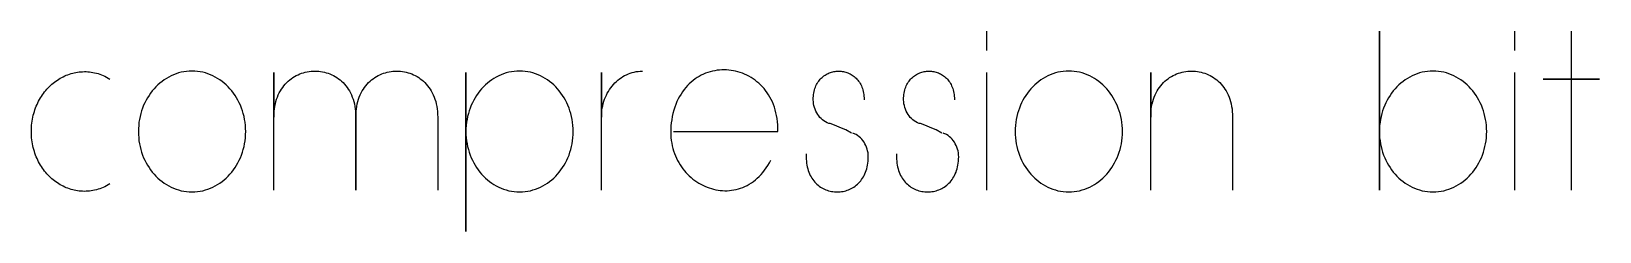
# Model space of a CAD drawing. Extents: x -841 to 4976, y -469 to 2808.
# Drawn here: x -352.8 to -57.1, y 2206.5 to 2244.3 of the extents above; entities that cross this region are included whole.
import ezdxf

# ---------------------------------------------------------------- set-up
doc = ezdxf.new("R2010")
doc.units = 0
doc.layers.add('T5_LOGOLAYER_21', color=18, linetype='CONTINUOUS')

msp = doc.modelspace()

# ---------------------------------------------------------------- linework, layer by layer
at = {"layer": 'T5_LOGOLAYER_21'}
for points in [[(-172.64, 2240.68), (-172.64, 2244.28)], [(-73.09, 2240.68), (-73.09, 2244.28)], [(-62.44, 2214.28), (-62.44, 2235.28), (-67.76, 2235.28), (-57.11, 2235.28), (-62.44, 2235.28), (-62.44, 2244.28)], [(-337.99, 2215.48), (-338.3, 2215.29), (-338.62, 2215.12), (-338.94, 2214.96), (-339.26, 2214.82), (-339.58, 2214.69), (-339.9, 2214.57), (-340.22, 2214.47), (-340.54, 2214.37), (-340.86, 2214.29), (-341.19, 2214.23), (-341.51, 2214.18), (-341.83, 2214.13), (-342.15, 2214.1), (-342.48, 2214.09), (-342.8, 2214.08), (-343.12, 2214.09), (-343.43, 2214.11), (-343.75, 2214.14), (-344.07, 2214.18), (-344.38, 2214.23), (-344.69, 2214.29), (-345, 2214.37), (-345.3, 2214.45), (-345.6, 2214.55), (-345.9, 2214.66), (-346.2, 2214.77), (-346.49, 2214.9), (-346.78, 2215.04), (-347.06, 2215.18), (-347.34, 2215.34), (-347.62, 2215.5), (-347.89, 2215.68), (-348.16, 2215.86), (-348.42, 2216.06), (-348.67, 2216.26), (-348.92, 2216.47), (-349.17, 2216.69), (-349.41, 2216.92), (-349.64, 2217.16), (-349.87, 2217.4), (-350.09, 2217.65), (-350.3, 2217.92), (-350.5, 2218.18), (-350.7, 2218.46), (-350.89, 2218.75), (-351.07, 2219.04), (-351.25, 2219.34), (-351.42, 2219.64), (-351.57, 2219.95), (-351.72, 2220.27), (-351.86, 2220.6), (-352, 2220.93), (-352.12, 2221.27), (-352.23, 2221.62), (-352.33, 2221.97), (-352.43, 2222.33), (-352.51, 2222.69), (-352.58, 2223.06), (-352.65, 2223.43), (-352.7, 2223.81), (-352.74, 2224.19), (-352.77, 2224.58), (-352.78, 2224.98), (-352.79, 2225.38), (-352.78, 2225.78), (-352.77, 2226.17), (-352.74, 2226.56), (-352.7, 2226.94), (-352.65, 2227.32), (-352.58, 2227.7), (-352.51, 2228.07), (-352.43, 2228.43), (-352.33, 2228.79), (-352.23, 2229.14), (-352.12, 2229.48), (-352, 2229.82), (-351.86, 2230.15), (-351.72, 2230.48), (-351.57, 2230.8), (-351.42, 2231.11), (-351.25, 2231.42), (-351.07, 2231.72), (-350.89, 2232.01), (-350.7, 2232.29), (-350.5, 2232.57), (-350.3, 2232.84), (-350.09, 2233.1), (-349.87, 2233.35), (-349.64, 2233.6), (-349.41, 2233.83), (-349.17, 2234.06), (-348.92, 2234.28), (-348.67, 2234.49), (-348.42, 2234.7), (-348.16, 2234.89), (-347.89, 2235.08), (-347.62, 2235.25), (-347.34, 2235.42), (-347.06, 2235.57), (-346.78, 2235.72), (-346.49, 2235.86), (-346.2, 2235.98), (-345.9, 2236.1), (-345.6, 2236.2), (-345.3, 2236.3), (-345, 2236.38), (-344.69, 2236.46), (-344.38, 2236.52), (-344.07, 2236.57), (-343.75, 2236.62), (-343.43, 2236.65), (-343.12, 2236.66), (-342.8, 2236.67), (-342.48, 2236.67), (-342.15, 2236.65), (-341.83, 2236.62), (-341.51, 2236.58), (-341.19, 2236.52), (-340.86, 2236.46), (-340.54, 2236.38), (-340.22, 2236.29), (-339.9, 2236.18), (-339.58, 2236.07), (-339.26, 2235.94), (-338.94, 2235.79), (-338.62, 2235.63), (-338.3, 2235.46), (-337.99, 2235.28)], [(-307.06, 2214.28), (-307.06, 2236.48), (-307.06, 2228.08), (-307.05, 2228.61), (-307.02, 2229.13), (-306.96, 2229.63), (-306.89, 2230.12), (-306.79, 2230.58), (-306.68, 2231.03), (-306.55, 2231.47), (-306.4, 2231.88), (-306.23, 2232.28), (-306.05, 2232.66), (-305.85, 2233.03), (-305.64, 2233.38), (-305.41, 2233.71), (-305.17, 2234.02), (-304.91, 2234.32), (-304.65, 2234.6), (-304.37, 2234.87), (-304.08, 2235.11), (-303.79, 2235.34), (-303.48, 2235.55), (-303.16, 2235.75), (-302.84, 2235.93), (-302.51, 2236.09), (-302.18, 2236.23), (-301.83, 2236.36), (-301.49, 2236.47), (-301.14, 2236.56), (-300.78, 2236.64), (-300.42, 2236.7), (-300.06, 2236.74), (-299.7, 2236.77), (-299.34, 2236.78), (-298.98, 2236.77), (-298.62, 2236.74), (-298.26, 2236.7), (-297.9, 2236.64), (-297.55, 2236.56), (-297.2, 2236.47), (-296.85, 2236.36), (-296.51, 2236.23), (-296.17, 2236.09), (-295.84, 2235.93), (-295.52, 2235.75), (-295.2, 2235.55), (-294.9, 2235.34), (-294.6, 2235.11), (-294.31, 2234.87), (-294.03, 2234.6), (-293.77, 2234.32), (-293.51, 2234.02), (-293.27, 2233.71), (-293.05, 2233.38), (-292.83, 2233.03), (-292.63, 2232.66), (-292.45, 2232.28), (-292.28, 2231.88), (-292.14, 2231.47), (-292, 2231.03), (-291.89, 2230.58), (-291.79, 2230.12), (-291.72, 2229.63), (-291.67, 2229.13), (-291.63, 2228.61), (-291.62, 2228.08), (-291.62, 2214.28), (-291.62, 2228.08), (-291.61, 2228.61), (-291.58, 2229.13), (-291.52, 2229.63), (-291.45, 2230.12), (-291.35, 2230.58), (-291.24, 2231.03), (-291.11, 2231.47), (-290.96, 2231.88), (-290.79, 2232.28), (-290.61, 2232.66), (-290.41, 2233.03), (-290.2, 2233.38), (-289.97, 2233.71), (-289.73, 2234.02), (-289.47, 2234.32), (-289.21, 2234.6), (-288.93, 2234.87), (-288.64, 2235.11), (-288.35, 2235.34), (-288.04, 2235.55), (-287.73, 2235.75), (-287.4, 2235.93), (-287.07, 2236.09), (-286.74, 2236.23), (-286.39, 2236.36), (-286.05, 2236.47), (-285.7, 2236.56), (-285.34, 2236.64), (-284.98, 2236.7), (-284.62, 2236.74), (-284.26, 2236.77), (-283.9, 2236.78), (-283.54, 2236.77), (-283.18, 2236.74), (-282.82, 2236.7), (-282.46, 2236.64), (-282.11, 2236.56), (-281.76, 2236.47), (-281.41, 2236.36), (-281.07, 2236.23), (-280.73, 2236.09), (-280.4, 2235.93), (-280.08, 2235.75), (-279.76, 2235.55), (-279.46, 2235.34), (-279.16, 2235.11), (-278.87, 2234.87), (-278.6, 2234.6), (-278.33, 2234.32), (-278.08, 2234.02), (-277.84, 2233.71), (-277.61, 2233.38), (-277.39, 2233.03), (-277.2, 2232.66), (-277.01, 2232.28), (-276.85, 2231.88), (-276.7, 2231.47), (-276.56, 2231.03), (-276.45, 2230.58), (-276.36, 2230.12), (-276.28, 2229.63), (-276.23, 2229.13), (-276.19, 2228.61), (-276.18, 2228.08), (-276.18, 2214.28)], [(-245.31, 2214.28), (-245.31, 2236.48), (-245.31, 2228.08), (-245.3, 2228.53), (-245.27, 2228.97), (-245.22, 2229.4), (-245.15, 2229.83), (-245.07, 2230.25), (-244.96, 2230.67), (-244.84, 2231.07), (-244.71, 2231.47), (-244.55, 2231.85), (-244.38, 2232.23), (-244.2, 2232.59), (-243.99, 2232.95), (-243.78, 2233.29), (-243.55, 2233.62), (-243.31, 2233.93), (-243.05, 2234.24), (-242.78, 2234.53), (-242.5, 2234.8), (-242.21, 2235.06), (-241.91, 2235.3), (-241.59, 2235.53), (-241.27, 2235.73), (-240.94, 2235.93), (-240.6, 2236.1), (-240.24, 2236.26), (-239.89, 2236.39), (-239.52, 2236.51), (-239.14, 2236.6), (-238.76, 2236.68), (-238.38, 2236.73), (-237.98, 2236.77), (-237.59, 2236.78)], [(-231.73, 2225.38), (-212.03, 2225.38), (-212.03, 2226.01), (-212.06, 2226.63), (-212.11, 2227.23), (-212.18, 2227.81), (-212.28, 2228.38), (-212.4, 2228.93), (-212.54, 2229.46), (-212.7, 2229.97), (-212.88, 2230.47), (-213.08, 2230.95), (-213.3, 2231.41), (-213.54, 2231.86), (-213.8, 2232.29), (-214.07, 2232.7), (-214.35, 2233.09), (-214.65, 2233.46), (-214.97, 2233.82), (-215.3, 2234.16), (-215.64, 2234.48), (-215.99, 2234.78), (-216.35, 2235.06), (-216.73, 2235.32), (-217.11, 2235.57), (-217.5, 2235.79), (-217.91, 2236), (-218.31, 2236.19), (-218.73, 2236.36), (-219.15, 2236.51), (-219.57, 2236.64), (-220.01, 2236.75), (-220.44, 2236.84), (-220.88, 2236.91), (-221.32, 2236.96), (-221.76, 2236.99), (-222.2, 2237.01), (-222.64, 2237), (-223.08, 2236.97), (-223.52, 2236.92), (-223.95, 2236.85), (-224.39, 2236.76), (-224.82, 2236.65), (-225.24, 2236.52), (-225.66, 2236.37), (-226.08, 2236.19), (-226.48, 2236), (-226.88, 2235.78), (-227.28, 2235.55), (-227.66, 2235.29), (-228.03, 2235.01), (-228.4, 2234.71), (-228.75, 2234.39), (-229.09, 2234.04), (-229.41, 2233.68), (-229.73, 2233.29), (-230.03, 2232.88), (-230.31, 2232.45), (-230.58, 2231.99), (-230.83, 2231.52), (-231.07, 2231.02), (-231.28, 2230.49), (-231.48, 2229.95), (-231.66, 2229.38), (-231.82, 2228.79), (-231.96, 2228.18), (-232.07, 2227.58), (-232.15, 2227), (-232.21, 2226.42), (-232.24, 2225.86), (-232.25, 2225.3), (-232.24, 2224.76), (-232.2, 2224.22), (-232.14, 2223.7), (-232.06, 2223.18), (-231.96, 2222.68), (-231.84, 2222.19), (-231.7, 2221.71), (-231.54, 2221.25), (-231.37, 2220.79), (-231.17, 2220.35), (-230.96, 2219.92), (-230.73, 2219.5), (-230.49, 2219.1), (-230.23, 2218.71), (-229.96, 2218.34), (-229.67, 2217.98), (-229.37, 2217.63), (-229.06, 2217.3), (-228.74, 2216.99), (-228.4, 2216.69), (-228.06, 2216.4), (-227.7, 2216.13), (-227.34, 2215.88), (-226.96, 2215.64), (-226.58, 2215.43), (-226.19, 2215.22), (-225.8, 2215.04), (-225.4, 2214.87), (-224.99, 2214.72), (-224.58, 2214.59), (-224.16, 2214.48), (-223.74, 2214.39), (-223.32, 2214.31), (-222.9, 2214.26), (-222.47, 2214.22), (-222.04, 2214.21), (-221.61, 2214.21), (-221.18, 2214.24), (-220.76, 2214.28), (-220.33, 2214.35), (-219.91, 2214.44), (-219.49, 2214.55), (-219.07, 2214.68), (-218.66, 2214.83), (-218.25, 2215.01), (-217.84, 2215.21), (-217.45, 2215.43), (-217.05, 2215.67), (-216.67, 2215.94), (-216.29, 2216.23), (-215.93, 2216.55), (-215.57, 2216.89), (-215.22, 2217.25), (-214.88, 2217.64), (-214.55, 2218.06), (-214.24, 2218.5), (-213.93, 2218.97), (-213.64, 2219.46), (-213.36, 2219.98)], [(-198.19, 2225.08), (-199.26, 2225.68), (-200.05, 2225.98), (-201.39, 2226.58), (-202.18, 2226.88), (-202.45, 2226.88), (-202.77, 2227.01), (-203.07, 2227.18), (-203.35, 2227.36), (-203.62, 2227.57), (-203.88, 2227.8), (-204.12, 2228.05), (-204.34, 2228.32), (-204.54, 2228.61), (-204.72, 2228.91), (-204.88, 2229.23), (-205.02, 2229.56), (-205.14, 2229.91), (-205.24, 2230.26), (-205.31, 2230.62), (-205.36, 2231), (-205.38, 2231.38), (-205.37, 2231.71), (-205.35, 2232.03), (-205.32, 2232.34), (-205.27, 2232.64), (-205.21, 2232.93), (-205.14, 2233.21), (-205.06, 2233.48), (-204.97, 2233.74), (-204.86, 2233.99), (-204.75, 2234.22), (-204.63, 2234.45), (-204.49, 2234.67), (-204.35, 2234.87), (-204.2, 2235.07), (-204.05, 2235.25), (-203.88, 2235.43), (-203.71, 2235.59), (-203.53, 2235.74), (-203.35, 2235.89), (-203.16, 2236.02), (-202.96, 2236.14), (-202.76, 2236.25), (-202.55, 2236.35), (-202.35, 2236.44), (-202.13, 2236.52), (-201.92, 2236.59), (-201.7, 2236.65), (-201.48, 2236.69), (-201.26, 2236.73), (-201.04, 2236.76), (-200.81, 2236.77), (-200.59, 2236.78), (-200.36, 2236.77), (-200.14, 2236.76), (-199.92, 2236.73), (-199.69, 2236.69), (-199.47, 2236.65), (-199.26, 2236.59), (-199.04, 2236.52), (-198.83, 2236.44), (-198.62, 2236.35), (-198.41, 2236.25), (-198.21, 2236.14), (-198.02, 2236.02), (-197.83, 2235.89), (-197.64, 2235.74), (-197.46, 2235.59), (-197.29, 2235.43), (-197.13, 2235.25), (-196.97, 2235.07), (-196.82, 2234.87), (-196.68, 2234.67), (-196.55, 2234.45), (-196.42, 2234.22), (-196.31, 2233.99), (-196.21, 2233.74), (-196.11, 2233.48), (-196.03, 2233.21), (-195.96, 2232.93), (-195.9, 2232.64), (-195.86, 2232.34), (-195.82, 2232.03), (-195.8, 2231.71), (-195.8, 2231.38)], [(-181.16, 2225.08), (-182.22, 2225.68), (-183.02, 2225.98), (-184.35, 2226.58), (-185.15, 2226.88), (-185.41, 2226.88), (-185.73, 2227.01), (-186.03, 2227.18), (-186.32, 2227.36), (-186.59, 2227.57), (-186.84, 2227.8), (-187.08, 2228.05), (-187.3, 2228.32), (-187.5, 2228.61), (-187.69, 2228.91), (-187.85, 2229.23), (-187.99, 2229.56), (-188.11, 2229.91), (-188.2, 2230.26), (-188.27, 2230.62), (-188.32, 2231), (-188.34, 2231.38), (-188.34, 2231.71), (-188.31, 2232.03), (-188.28, 2232.34), (-188.23, 2232.64), (-188.18, 2232.93), (-188.11, 2233.21), (-188.02, 2233.48), (-187.93, 2233.74), (-187.83, 2233.99), (-187.71, 2234.22), (-187.59, 2234.45), (-187.46, 2234.67), (-187.32, 2234.87), (-187.17, 2235.07), (-187.01, 2235.25), (-186.85, 2235.43), (-186.67, 2235.59), (-186.49, 2235.74), (-186.31, 2235.89), (-186.12, 2236.02), (-185.92, 2236.14), (-185.72, 2236.25), (-185.52, 2236.35), (-185.31, 2236.44), (-185.1, 2236.52), (-184.88, 2236.59), (-184.67, 2236.65), (-184.44, 2236.69), (-184.22, 2236.73), (-184, 2236.76), (-183.78, 2236.77), (-183.55, 2236.78), (-183.33, 2236.77), (-183.1, 2236.76), (-182.88, 2236.73), (-182.66, 2236.69), (-182.44, 2236.65), (-182.22, 2236.59), (-182, 2236.52), (-181.79, 2236.44), (-181.58, 2236.35), (-181.38, 2236.25), (-181.18, 2236.14), (-180.98, 2236.02), (-180.79, 2235.89), (-180.61, 2235.74), (-180.43, 2235.59), (-180.26, 2235.43), (-180.09, 2235.25), (-179.93, 2235.07), (-179.79, 2234.87), (-179.64, 2234.67), (-179.51, 2234.45), (-179.39, 2234.22), (-179.28, 2233.99), (-179.17, 2233.74), (-179.08, 2233.48), (-179, 2233.21), (-178.93, 2232.93), (-178.87, 2232.64), (-178.82, 2232.34), (-178.79, 2232.03), (-178.77, 2231.71), (-178.76, 2231.38)], [(-172.64, 2214.28), (-172.64, 2236.48)], [(-141.76, 2214.28), (-141.76, 2236.48), (-141.76, 2228.08), (-141.75, 2228.61), (-141.72, 2229.13), (-141.66, 2229.63), (-141.59, 2230.12), (-141.49, 2230.58), (-141.38, 2231.03), (-141.25, 2231.47), (-141.1, 2231.88), (-140.93, 2232.28), (-140.75, 2232.66), (-140.55, 2233.03), (-140.34, 2233.38), (-140.11, 2233.71), (-139.87, 2234.02), (-139.61, 2234.32), (-139.35, 2234.6), (-139.07, 2234.87), (-138.78, 2235.11), (-138.49, 2235.34), (-138.18, 2235.55), (-137.86, 2235.75), (-137.54, 2235.93), (-137.21, 2236.09), (-136.88, 2236.23), (-136.53, 2236.36), (-136.19, 2236.47), (-135.84, 2236.56), (-135.48, 2236.64), (-135.12, 2236.7), (-134.76, 2236.74), (-134.4, 2236.77), (-134.04, 2236.78), (-133.68, 2236.77), (-133.32, 2236.74), (-132.96, 2236.7), (-132.6, 2236.64), (-132.25, 2236.56), (-131.9, 2236.47), (-131.55, 2236.36), (-131.21, 2236.23), (-130.87, 2236.09), (-130.54, 2235.93), (-130.22, 2235.75), (-129.9, 2235.55), (-129.6, 2235.34), (-129.3, 2235.11), (-129.01, 2234.87), (-128.73, 2234.6), (-128.47, 2234.32), (-128.21, 2234.02), (-127.97, 2233.71), (-127.75, 2233.38), (-127.53, 2233.03), (-127.33, 2232.66), (-127.15, 2232.28), (-126.99, 2231.88), (-126.84, 2231.47), (-126.7, 2231.03), (-126.59, 2230.58), (-126.5, 2230.12), (-126.42, 2229.63), (-126.37, 2229.13), (-126.33, 2228.61), (-126.32, 2228.08), (-126.32, 2214.28)], [(-73.09, 2214.28), (-73.09, 2236.48)], [(-206.71, 2221.18), (-206.71, 2220.58), (-206.7, 2220.17), (-206.68, 2219.78), (-206.63, 2219.4), (-206.58, 2219.03), (-206.51, 2218.68), (-206.42, 2218.33), (-206.32, 2218.01), (-206.21, 2217.69), (-206.08, 2217.39), (-205.94, 2217.1), (-205.79, 2216.82), (-205.63, 2216.55), (-205.46, 2216.3), (-205.27, 2216.07), (-205.08, 2215.84), (-204.88, 2215.63), (-204.67, 2215.43), (-204.45, 2215.24), (-204.23, 2215.07), (-203.99, 2214.9), (-203.75, 2214.76), (-203.51, 2214.62), (-203.26, 2214.5), (-203, 2214.39), (-202.74, 2214.29), (-202.48, 2214.21), (-202.21, 2214.14), (-201.95, 2214.08), (-201.67, 2214.03), (-201.4, 2214), (-201.13, 2213.98), (-200.85, 2213.98), (-200.58, 2213.98), (-200.3, 2214), (-200.03, 2214.03), (-199.76, 2214.08), (-199.49, 2214.14), (-199.23, 2214.21), (-198.96, 2214.29), (-198.7, 2214.39), (-198.45, 2214.5), (-198.2, 2214.62), (-197.95, 2214.76), (-197.71, 2214.9), (-197.48, 2215.07), (-197.26, 2215.24), (-197.04, 2215.43), (-196.83, 2215.63), (-196.63, 2215.84), (-196.43, 2216.07), (-196.25, 2216.3), (-196.08, 2216.55), (-195.92, 2216.82), (-195.77, 2217.1), (-195.63, 2217.39), (-195.5, 2217.69), (-195.39, 2218.01), (-195.29, 2218.33), (-195.2, 2218.68), (-195.13, 2219.03), (-195.07, 2219.4), (-195.03, 2219.78), (-195.01, 2220.17), (-195, 2220.58), (-195.01, 2220.96), (-195.05, 2221.34), (-195.12, 2221.71), (-195.21, 2222.06), (-195.32, 2222.41), (-195.46, 2222.74), (-195.62, 2223.07), (-195.8, 2223.37), (-196.01, 2223.66), (-196.23, 2223.93), (-196.47, 2224.18), (-196.73, 2224.4), (-197.01, 2224.61), (-197.3, 2224.79), (-197.45, 2224.87), (-197.6, 2224.95), (-197.76, 2225.02), (-197.93, 2225.08)], [(-189.67, 2221.18), (-189.67, 2220.58), (-189.66, 2220.17), (-189.64, 2219.78), (-189.6, 2219.4), (-189.54, 2219.03), (-189.47, 2218.68), (-189.38, 2218.33), (-189.28, 2218.01), (-189.17, 2217.69), (-189.04, 2217.39), (-188.9, 2217.1), (-188.75, 2216.82), (-188.59, 2216.55), (-188.42, 2216.3), (-188.24, 2216.07), (-188.04, 2215.84), (-187.84, 2215.63), (-187.63, 2215.43), (-187.42, 2215.24), (-187.19, 2215.07), (-186.96, 2214.9), (-186.72, 2214.76), (-186.47, 2214.62), (-186.22, 2214.5), (-185.97, 2214.39), (-185.71, 2214.29), (-185.45, 2214.21), (-185.18, 2214.14), (-184.91, 2214.08), (-184.64, 2214.03), (-184.37, 2214), (-184.09, 2213.98), (-183.82, 2213.98), (-183.54, 2213.98), (-183.27, 2214), (-183, 2214.03), (-182.73, 2214.08), (-182.46, 2214.14), (-182.19, 2214.21), (-181.93, 2214.29), (-181.67, 2214.39), (-181.41, 2214.5), (-181.16, 2214.62), (-180.92, 2214.76), (-180.68, 2214.9), (-180.45, 2215.07), (-180.22, 2215.24), (-180, 2215.43), (-179.79, 2215.63), (-179.59, 2215.84), (-179.4, 2216.07), (-179.21, 2216.3), (-179.04, 2216.55), (-178.88, 2216.82), (-178.73, 2217.1), (-178.59, 2217.39), (-178.46, 2217.69), (-178.35, 2218.01), (-178.25, 2218.33), (-178.16, 2218.68), (-178.09, 2219.03), (-178.04, 2219.4), (-177.99, 2219.78), (-177.97, 2220.17), (-177.96, 2220.58), (-177.97, 2220.96), (-178.01, 2221.34), (-178.08, 2221.71), (-178.17, 2222.06), (-178.29, 2222.41), (-178.42, 2222.74), (-178.59, 2223.07), (-178.77, 2223.37), (-178.97, 2223.66), (-179.19, 2223.93), (-179.44, 2224.18), (-179.69, 2224.4), (-179.97, 2224.61), (-180.26, 2224.79), (-180.41, 2224.87), (-180.57, 2224.95), (-180.73, 2225.02), (-180.89, 2225.08)]]:
    msp.add_lwpolyline(points, dxfattribs=at)
for points in [[(-98.64, 2214.28), (-98.64, 2244.28), (-98.64, 2225.38), (-98.63, 2224.79), (-98.59, 2224.21), (-98.52, 2223.64), (-98.43, 2223.08), (-98.32, 2222.53), (-98.18, 2221.99), (-98.03, 2221.46), (-97.84, 2220.94), (-97.64, 2220.43), (-97.42, 2219.94), (-97.17, 2219.47), (-96.91, 2219), (-96.63, 2218.56), (-96.33, 2218.13), (-96.01, 2217.71), (-95.68, 2217.32), (-95.32, 2216.94), (-94.96, 2216.58), (-94.58, 2216.24), (-94.18, 2215.92), (-93.77, 2215.63), (-93.35, 2215.35), (-92.91, 2215.1), (-92.46, 2214.87), (-92, 2214.67), (-91.53, 2214.49), (-91.05, 2214.34), (-90.56, 2214.21), (-90.06, 2214.11), (-89.56, 2214.04), (-89.04, 2213.99), (-88.52, 2213.98), (-88, 2213.99), (-87.49, 2214.04), (-86.98, 2214.11), (-86.49, 2214.21), (-86, 2214.34), (-85.52, 2214.49), (-85.05, 2214.67), (-84.59, 2214.87), (-84.14, 2215.1), (-83.7, 2215.35), (-83.28, 2215.63), (-82.87, 2215.92), (-82.47, 2216.24), (-82.09, 2216.58), (-81.72, 2216.94), (-81.37, 2217.32), (-81.04, 2217.71), (-80.72, 2218.13), (-80.42, 2218.56), (-80.14, 2219), (-79.87, 2219.47), (-79.63, 2219.94), (-79.41, 2220.43), (-79.2, 2220.94), (-79.02, 2221.46), (-78.86, 2221.99), (-78.73, 2222.53), (-78.61, 2223.08), (-78.53, 2223.64), (-78.46, 2224.21), (-78.42, 2224.79), (-78.41, 2225.38), (-78.42, 2225.96), (-78.46, 2226.54), (-78.53, 2227.11), (-78.61, 2227.67), (-78.73, 2228.23), (-78.86, 2228.77), (-79.02, 2229.3), (-79.2, 2229.81), (-79.41, 2230.32), (-79.63, 2230.81), (-79.87, 2231.29), (-80.14, 2231.75), (-80.42, 2232.2), (-80.72, 2232.63), (-81.04, 2233.04), (-81.37, 2233.44), (-81.72, 2233.82), (-82.09, 2234.17), (-82.47, 2234.51), (-82.87, 2234.83), (-83.28, 2235.13), (-83.7, 2235.4), (-84.14, 2235.65), (-84.59, 2235.88), (-85.05, 2236.09), (-85.52, 2236.26), (-86, 2236.42), (-86.49, 2236.55), (-86.98, 2236.65), (-87.49, 2236.72), (-88, 2236.76), (-88.52, 2236.78), (-89.04, 2236.76), (-89.56, 2236.72), (-90.06, 2236.65), (-90.56, 2236.55), (-91.05, 2236.42), (-91.53, 2236.26), (-92, 2236.09), (-92.46, 2235.88), (-92.91, 2235.65), (-93.35, 2235.4), (-93.77, 2235.13), (-94.18, 2234.83), (-94.58, 2234.51), (-94.96, 2234.17), (-95.32, 2233.82), (-95.68, 2233.44), (-96.01, 2233.04), (-96.33, 2232.63), (-96.63, 2232.2), (-96.91, 2231.75), (-97.17, 2231.29), (-97.42, 2230.81), (-97.64, 2230.32), (-97.84, 2229.81), (-98.03, 2229.3), (-98.18, 2228.77), (-98.32, 2228.23), (-98.43, 2227.67), (-98.52, 2227.11), (-98.59, 2226.54), (-98.63, 2225.96), (-98.64, 2225.38)], [(-322.5, 2213.98), (-321.98, 2213.99), (-321.46, 2214.04), (-320.96, 2214.11), (-320.46, 2214.21), (-319.97, 2214.34), (-319.49, 2214.49), (-319.02, 2214.67), (-318.56, 2214.87), (-318.11, 2215.1), (-317.68, 2215.35), (-317.25, 2215.63), (-316.84, 2215.92), (-316.45, 2216.24), (-316.06, 2216.58), (-315.7, 2216.94), (-315.35, 2217.32), (-315.01, 2217.71), (-314.69, 2218.13), (-314.39, 2218.56), (-314.11, 2219), (-313.85, 2219.47), (-313.6, 2219.94), (-313.38, 2220.43), (-313.18, 2220.94), (-313, 2221.46), (-312.84, 2221.99), (-312.7, 2222.53), (-312.59, 2223.08), (-312.5, 2223.64), (-312.44, 2224.21), (-312.4, 2224.79), (-312.38, 2225.38), (-312.4, 2225.96), (-312.44, 2226.54), (-312.5, 2227.11), (-312.59, 2227.67), (-312.7, 2228.23), (-312.84, 2228.77), (-313, 2229.3), (-313.18, 2229.81), (-313.38, 2230.32), (-313.6, 2230.81), (-313.85, 2231.29), (-314.11, 2231.75), (-314.39, 2232.2), (-314.69, 2232.63), (-315.01, 2233.04), (-315.35, 2233.44), (-315.7, 2233.82), (-316.06, 2234.17), (-316.45, 2234.51), (-316.84, 2234.83), (-317.25, 2235.13), (-317.68, 2235.4), (-318.11, 2235.65), (-318.56, 2235.88), (-319.02, 2236.09), (-319.49, 2236.26), (-319.97, 2236.42), (-320.46, 2236.55), (-320.96, 2236.65), (-321.46, 2236.72), (-321.98, 2236.76), (-322.5, 2236.78), (-323.02, 2236.76), (-323.53, 2236.72), (-324.04, 2236.65), (-324.54, 2236.55), (-325.03, 2236.42), (-325.51, 2236.26), (-325.98, 2236.09), (-326.44, 2235.88), (-326.88, 2235.65), (-327.32, 2235.4), (-327.74, 2235.13), (-328.15, 2234.83), (-328.55, 2234.51), (-328.93, 2234.17), (-329.3, 2233.82), (-329.65, 2233.44), (-329.99, 2233.04), (-330.3, 2232.63), (-330.6, 2232.2), (-330.89, 2231.75), (-331.15, 2231.29), (-331.39, 2230.81), (-331.62, 2230.32), (-331.82, 2229.81), (-332, 2229.3), (-332.16, 2228.77), (-332.3, 2228.23), (-332.41, 2227.67), (-332.5, 2227.11), (-332.56, 2226.54), (-332.6, 2225.96), (-332.61, 2225.38), (-332.6, 2224.79), (-332.56, 2224.21), (-332.5, 2223.64), (-332.41, 2223.08), (-332.3, 2222.53), (-332.16, 2221.99), (-332, 2221.46), (-331.82, 2220.94), (-331.62, 2220.43), (-331.39, 2219.94), (-331.15, 2219.47), (-330.89, 2219), (-330.6, 2218.56), (-330.3, 2218.13), (-329.99, 2217.71), (-329.65, 2217.32), (-329.3, 2216.94), (-328.93, 2216.58), (-328.55, 2216.24), (-328.15, 2215.92), (-327.74, 2215.63), (-327.32, 2215.35), (-326.88, 2215.1), (-326.44, 2214.87), (-325.98, 2214.67), (-325.51, 2214.49), (-325.03, 2214.34), (-324.54, 2214.21), (-324.04, 2214.11), (-323.53, 2214.04), (-323.02, 2213.99)], [(-270.86, 2214.28), (-270.86, 2236.48), (-270.86, 2225.38), (-270.85, 2224.79), (-270.81, 2224.21), (-270.74, 2223.64), (-270.65, 2223.08), (-270.54, 2222.53), (-270.4, 2221.99), (-270.25, 2221.46), (-270.06, 2220.94), (-269.86, 2220.43), (-269.64, 2219.94), (-269.39, 2219.47), (-269.13, 2219), (-268.85, 2218.56), (-268.55, 2218.13), (-268.23, 2217.71), (-267.9, 2217.32), (-267.55, 2216.94), (-267.18, 2216.58), (-266.8, 2216.24), (-266.4, 2215.92), (-265.99, 2215.63), (-265.57, 2215.35), (-265.13, 2215.1), (-264.68, 2214.87), (-264.22, 2214.67), (-263.75, 2214.49), (-263.27, 2214.34), (-262.78, 2214.21), (-262.28, 2214.11), (-261.78, 2214.04), (-261.26, 2213.99), (-260.74, 2213.98), (-260.22, 2213.99), (-259.71, 2214.04), (-259.2, 2214.11), (-258.71, 2214.21), (-258.22, 2214.34), (-257.74, 2214.49), (-257.27, 2214.67), (-256.81, 2214.87), (-256.36, 2215.1), (-255.92, 2215.35), (-255.5, 2215.63), (-255.09, 2215.92), (-254.69, 2216.24), (-254.31, 2216.58), (-253.94, 2216.94), (-253.59, 2217.32), (-253.26, 2217.71), (-252.94, 2218.13), (-252.64, 2218.56), (-252.36, 2219), (-252.09, 2219.47), (-251.85, 2219.94), (-251.63, 2220.43), (-251.42, 2220.94), (-251.24, 2221.46), (-251.08, 2221.99), (-250.95, 2222.53), (-250.83, 2223.08), (-250.75, 2223.64), (-250.68, 2224.21), (-250.64, 2224.79), (-250.63, 2225.38), (-250.64, 2225.96), (-250.68, 2226.54), (-250.75, 2227.11), (-250.83, 2227.67), (-250.95, 2228.23), (-251.08, 2228.77), (-251.24, 2229.3), (-251.42, 2229.81), (-251.63, 2230.32), (-251.85, 2230.81), (-252.09, 2231.29), (-252.36, 2231.75), (-252.64, 2232.2), (-252.94, 2232.63), (-253.26, 2233.04), (-253.59, 2233.44), (-253.94, 2233.82), (-254.31, 2234.17), (-254.69, 2234.51), (-255.09, 2234.83), (-255.5, 2235.13), (-255.92, 2235.4), (-256.36, 2235.65), (-256.81, 2235.88), (-257.27, 2236.09), (-257.74, 2236.26), (-258.22, 2236.42), (-258.71, 2236.55), (-259.2, 2236.65), (-259.71, 2236.72), (-260.22, 2236.76), (-260.74, 2236.78), (-261.26, 2236.76), (-261.78, 2236.72), (-262.28, 2236.65), (-262.78, 2236.55), (-263.27, 2236.42), (-263.75, 2236.26), (-264.22, 2236.09), (-264.68, 2235.88), (-265.13, 2235.65), (-265.57, 2235.4), (-265.99, 2235.13), (-266.4, 2234.83), (-266.8, 2234.51), (-267.18, 2234.17), (-267.55, 2233.82), (-267.9, 2233.44), (-268.23, 2233.04), (-268.55, 2232.63), (-268.85, 2232.2), (-269.13, 2231.75), (-269.39, 2231.29), (-269.64, 2230.81), (-269.86, 2230.32), (-270.06, 2229.81), (-270.25, 2229.3), (-270.4, 2228.77), (-270.54, 2228.23), (-270.65, 2227.67), (-270.74, 2227.11), (-270.81, 2226.54), (-270.85, 2225.96), (-270.86, 2225.38), (-270.86, 2206.48)], [(-157.2, 2213.98), (-156.68, 2213.99), (-156.16, 2214.04), (-155.66, 2214.11), (-155.16, 2214.21), (-154.67, 2214.34), (-154.19, 2214.49), (-153.72, 2214.67), (-153.26, 2214.87), (-152.81, 2215.1), (-152.38, 2215.35), (-151.95, 2215.63), (-151.54, 2215.92), (-151.15, 2216.24), (-150.77, 2216.58), (-150.4, 2216.94), (-150.05, 2217.32), (-149.71, 2217.71), (-149.39, 2218.13), (-149.09, 2218.56), (-148.81, 2219), (-148.55, 2219.47), (-148.3, 2219.94), (-148.08, 2220.43), (-147.88, 2220.94), (-147.7, 2221.46), (-147.54, 2221.99), (-147.4, 2222.53), (-147.29, 2223.08), (-147.2, 2223.64), (-147.14, 2224.21), (-147.1, 2224.79), (-147.08, 2225.38), (-147.1, 2225.96), (-147.14, 2226.54), (-147.2, 2227.11), (-147.29, 2227.67), (-147.4, 2228.23), (-147.54, 2228.77), (-147.7, 2229.3), (-147.88, 2229.81), (-148.08, 2230.32), (-148.3, 2230.81), (-148.55, 2231.29), (-148.81, 2231.75), (-149.09, 2232.2), (-149.39, 2232.63), (-149.71, 2233.04), (-150.05, 2233.44), (-150.4, 2233.82), (-150.77, 2234.17), (-151.15, 2234.51), (-151.54, 2234.83), (-151.95, 2235.13), (-152.38, 2235.4), (-152.81, 2235.65), (-153.26, 2235.88), (-153.72, 2236.09), (-154.19, 2236.26), (-154.67, 2236.42), (-155.16, 2236.55), (-155.66, 2236.65), (-156.16, 2236.72), (-156.68, 2236.76), (-157.2, 2236.78), (-157.72, 2236.76), (-158.23, 2236.72), (-158.74, 2236.65), (-159.24, 2236.55), (-159.73, 2236.42), (-160.21, 2236.26), (-160.68, 2236.09), (-161.14, 2235.88), (-161.58, 2235.65), (-162.02, 2235.4), (-162.44, 2235.13), (-162.85, 2234.83), (-163.25, 2234.51), (-163.63, 2234.17), (-164, 2233.82), (-164.35, 2233.44), (-164.69, 2233.04), (-165, 2232.63), (-165.3, 2232.2), (-165.59, 2231.75), (-165.85, 2231.29), (-166.09, 2230.81), (-166.32, 2230.32), (-166.52, 2229.81), (-166.7, 2229.3), (-166.86, 2228.77), (-167, 2228.23), (-167.11, 2227.67), (-167.2, 2227.11), (-167.26, 2226.54), (-167.3, 2225.96), (-167.31, 2225.38), (-167.3, 2224.79), (-167.26, 2224.21), (-167.2, 2223.64), (-167.11, 2223.08), (-167, 2222.53), (-166.86, 2221.99), (-166.7, 2221.46), (-166.52, 2220.94), (-166.32, 2220.43), (-166.09, 2219.94), (-165.85, 2219.47), (-165.59, 2219), (-165.3, 2218.56), (-165, 2218.13), (-164.69, 2217.71), (-164.35, 2217.32), (-164, 2216.94), (-163.63, 2216.58), (-163.25, 2216.24), (-162.85, 2215.92), (-162.44, 2215.63), (-162.02, 2215.35), (-161.58, 2215.1), (-161.14, 2214.87), (-160.68, 2214.67), (-160.21, 2214.49), (-159.73, 2214.34), (-159.24, 2214.21), (-158.74, 2214.11), (-158.23, 2214.04), (-157.72, 2213.99)]]:
    msp.add_lwpolyline(points, close=True, dxfattribs=at)

doc.saveas('drawing.dxf')
